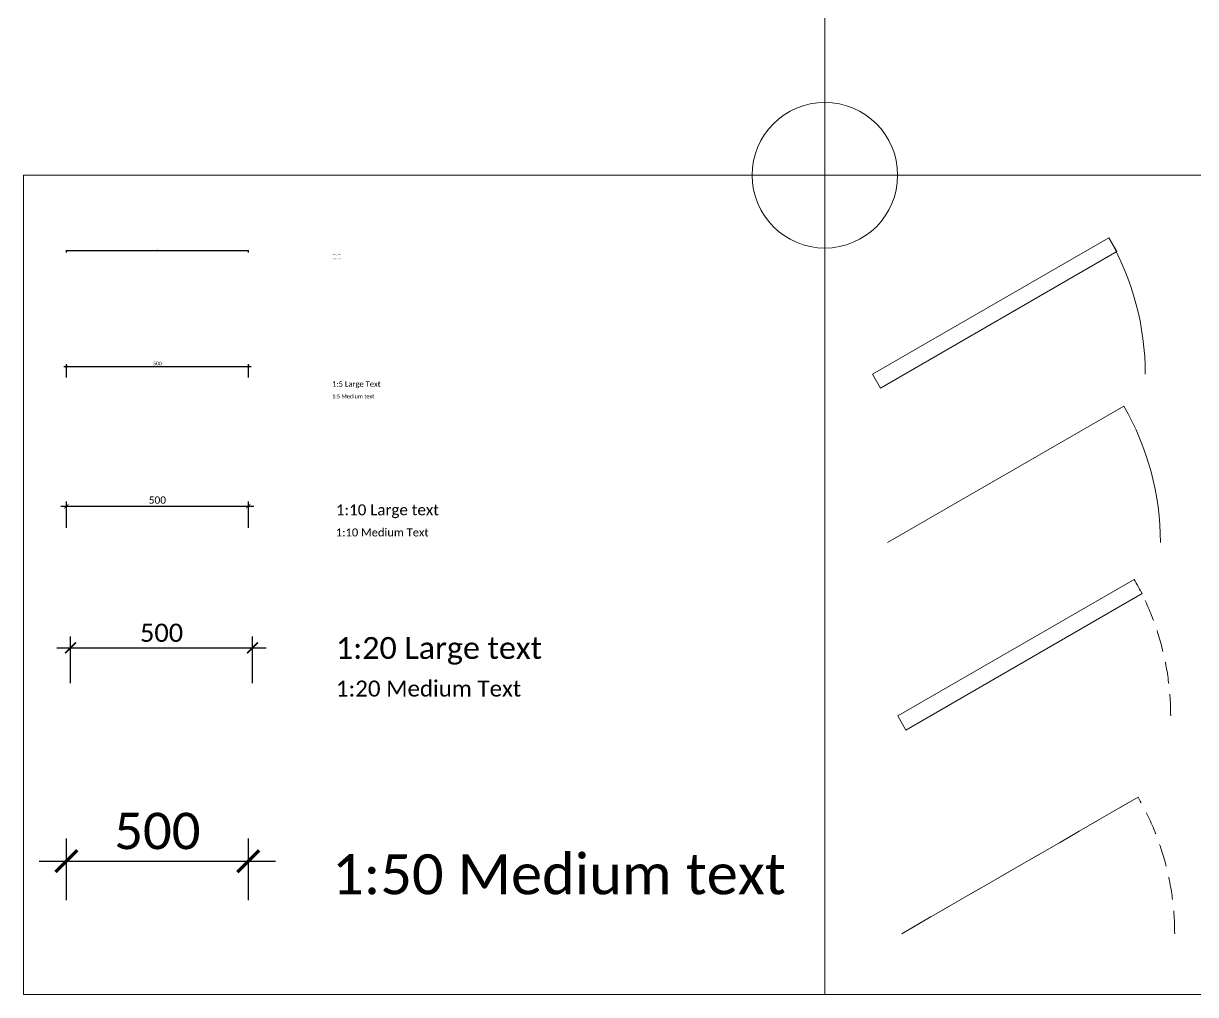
# Model space of a CAD drawing. Header units: millimetres. Extents: x -18512 to 101824, y -95768 to 52898.
# Drawn here: x -18512 to -15290, y -5960 to -3293 of the extents above; entities that cross this region are included whole.
import ezdxf
from ezdxf.enums import TextEntityAlignment as Align

# ---------------------------------------------------------------- set-up
doc = ezdxf.new("R2010")
doc.units = ezdxf.units.MM
doc.header["$LTSCALE"] = 25
doc.header["$PDMODE"] = 3
doc.linetypes.add('DASHED', pattern=[0.75, 0.5, -0.25])
doc.linetypes.add('HIDDEN2', pattern=[4.7625, 3.175, -1.5875])
doc.layers.get('0').update_dxf_attribs({"color": 254, "lineweight": 0})
doc.layers.get('Defpoints').update_dxf_attribs({"lineweight": 0})
doc.layers.add('_FW_FUR_FIXED', color=62, linetype='Continuous', lineweight=0)
doc.styles.add('FW_Calibri', font='calibri.ttf')
doc.dimstyles.new('1-1', dxfattribs={"dimtxt": 2, "dimasz": 1.2, "dimexe": 1.25, "dimexo": 0.625, "dimtad": 1, "dimdec": 0, "dimtxsty": 'FW_Calibri', "dimblk": 'ARCHTICK', "dimcen": 2.5, "dimdle": 1.5, "dimadec": 0, "dimazin": 0, "dimtfac": 1, "dimtdec": 0, "dimtmove": 0, "dimatfit": 3, "dimfxl": 6, "dimfxlon": 1, "dimarcsym": 0})
doc.dimstyles.new('1-10', dxfattribs={"dimscale": 10, "dimtxt": 2, "dimasz": 1.2, "dimexe": 1.25, "dimexo": 0.625, "dimtad": 1, "dimdec": 0, "dimtxsty": 'FW_Calibri', "dimblk": 'ARCHTICK', "dimcen": 2.5, "dimdle": 1.5, "dimadec": 0, "dimazin": 0, "dimtfac": 1, "dimtdec": 0, "dimtmove": 0, "dimatfit": 3, "dimfxl": 6, "dimfxlon": 1, "dimarcsym": 0})
doc.dimstyles.new('1-20', dxfattribs={"dimscale": 25, "dimtxt": 2, "dimasz": 1.2, "dimexe": 1.25, "dimexo": 0.625, "dimtad": 1, "dimdec": 0, "dimtxsty": 'FW_Calibri', "dimblk": 'ARCHTICK', "dimcen": 2.5, "dimdle": 1.5, "dimadec": 0, "dimazin": 0, "dimtfac": 1, "dimtdec": 0, "dimtmove": 0, "dimatfit": 3, "dimfxl": 6, "dimfxlon": 1, "dimarcsym": 0})
doc.dimstyles.new('1-5', dxfattribs={"dimscale": 5, "dimtxt": 2, "dimasz": 1.2, "dimexe": 1.25, "dimexo": 0.625, "dimtad": 1, "dimdec": 0, "dimtxsty": 'FW_Calibri', "dimblk": 'ARCHTICK', "dimcen": 2.5, "dimdle": 1.5, "dimadec": 0, "dimazin": 0, "dimtfac": 1, "dimtdec": 0, "dimtmove": 0, "dimatfit": 3, "dimfxl": 6, "dimfxlon": 1, "dimarcsym": 0})
doc.dimstyles.new('1-50', dxfattribs={"dimscale": 50, "dimtxt": 2, "dimasz": 1.2, "dimexe": 1.25, "dimexo": 0.625, "dimtad": 1, "dimdec": 0, "dimtxsty": 'FW_Calibri', "dimblk": 'ARCHTICK', "dimcen": 2.5, "dimdle": 1.5, "dimadec": 0, "dimazin": 0, "dimtfac": 1, "dimtdec": 0, "dimtmove": 0, "dimatfit": 3, "dimfxl": 6, "dimfxlon": 1, "dimarcsym": 0})

# ---------------------------------------------------------------- blocks, each defined once
blk = doc.blocks.new('_ArchTick')
at = {"color": 0, "linetype": 'ByBlock', "const_width": 0.15}
blk.add_lwpolyline([(-0.5, -0.5), (0.5, 0.5)], dxfattribs=at)
blk = doc.blocks.new('*D83')
at = {"color": 0, "lineweight": -2, "transparency": 16777216}
for p, q in [((-18381.9, -5104.8), (-18381.9, -4976.7)), ((-17881.9, -5104.8), (-17881.9, -4976.7)), ((-18419.4, -5007.9), (-17844.4, -5007.9))]:
    blk.add_line(p, q, dxfattribs=at)
at = {"layer": 'Defpoints', "color": 0, "transparency": 16777216}
for p in [(-17881.9, -5007.9), (-18381.9, -5120.5), (-17881.9, -5120.5)]:
    blk.add_point(p, dxfattribs=at)
at = {"color": 0, "lineweight": -2, "transparency": 16777216, "xscale": 29.99999999999998, "yscale": 29.99999999999998, "zscale": 29.99999999999998, "rotation": 180}
blk.add_blockref('_ArchTick', (-18381.9, -5007.9), dxfattribs=at)
at = {"color": 0, "lineweight": -2, "transparency": 16777216, "xscale": 29.99999999999998, "yscale": 29.99999999999998, "zscale": 29.99999999999998}
blk.add_blockref('_ArchTick', (-17881.9, -5007.9), dxfattribs=at)
at = {"color": 0, "lineweight": 0, "transparency": 16777216, "insert": (-18131.9, -4966.7), "char_height": 50, "attachment_point": 5, "style": 'FW_Calibri'}
blk.add_mtext('500', dxfattribs=at)
blk = doc.blocks.new('*D84')
at = {"color": 0, "lineweight": -2, "transparency": 16777216}
for p, q in [((-18393.4, -4678.5), (-18393.4, -4606)), ((-17893.4, -4678.5), (-17893.4, -4606)), ((-18408.4, -4618.5), (-17878.4, -4618.5))]:
    blk.add_line(p, q, dxfattribs=at)
at = {"layer": 'Defpoints', "color": 0, "transparency": 16777216}
for p in [(-17893.4, -4618.5), (-18393.4, -4759.4), (-17893.4, -4759.4)]:
    blk.add_point(p, dxfattribs=at)
at = {"color": 0, "lineweight": -2, "transparency": 16777216, "xscale": 11.99999999999999, "yscale": 11.99999999999999, "zscale": 11.99999999999999, "rotation": 180}
blk.add_blockref('_ArchTick', (-18393.4, -4618.5), dxfattribs=at)
at = {"color": 0, "lineweight": -2, "transparency": 16777216, "xscale": 11.99999999999999, "yscale": 11.99999999999999, "zscale": 11.99999999999999}
blk.add_blockref('_ArchTick', (-17893.4, -4618.5), dxfattribs=at)
at = {"color": 0, "lineweight": 0, "transparency": 16777216, "insert": (-18143.4, -4602), "char_height": 20, "attachment_point": 5, "style": 'FW_Calibri'}
blk.add_mtext('500', dxfattribs=at)
blk = doc.blocks.new('*D85')
at = {"color": 0, "lineweight": -2, "transparency": 16777216}
for p, q in [((-18393.4, -5700.9), (-18393.4, -5531.4)), ((-17893.4, -5700.9), (-17893.4, -5531.4)), ((-18468.4, -5593.9), (-17818.4, -5593.9))]:
    blk.add_line(p, q, dxfattribs=at)
at = {"layer": 'Defpoints', "color": 0, "transparency": 16777216}
for p in [(-17893.4, -5593.9), (-18393.4, -5732.1), (-17893.4, -5732.1)]:
    blk.add_point(p, dxfattribs=at)
at = {"color": 0, "lineweight": -2, "transparency": 16777216, "xscale": 59.99999999999995, "yscale": 59.99999999999995, "zscale": 59.99999999999995, "rotation": 180}
blk.add_blockref('_ArchTick', (-18393.4, -5593.9), dxfattribs=at)
at = {"color": 0, "lineweight": -2, "transparency": 16777216, "xscale": 59.99999999999995, "yscale": 59.99999999999995, "zscale": 59.99999999999995}
blk.add_blockref('_ArchTick', (-17893.4, -5593.9), dxfattribs=at)
at = {"color": 0, "lineweight": 0, "transparency": 16777216, "insert": (-18143.4, -5511.4), "char_height": 100, "attachment_point": 5, "style": 'FW_Calibri'}
blk.add_mtext('500', dxfattribs=at)
blk = doc.blocks.new('*D86')
at = {"color": 0, "lineweight": -2, "transparency": 16777216}
for p, q in [((-18394.9, -3916.2), (-17891.9, -3916.2)), ((-18393.4, -3922.2), (-18393.4, -3915)), ((-17893.4, -3922.2), (-17893.4, -3915))]:
    blk.add_line(p, q, dxfattribs=at)
at = {"layer": 'Defpoints', "color": 0, "transparency": 16777216}
for p in [(-17893.4, -3916.2), (-18393.4, -3946.2), (-17893.4, -3946.2)]:
    blk.add_point(p, dxfattribs=at)
at = {"color": 0, "lineweight": -2, "transparency": 16777216, "xscale": 1.199999999999999, "yscale": 1.199999999999999, "zscale": 1.199999999999999, "rotation": 180}
blk.add_blockref('_ArchTick', (-18393.4, -3916.2), dxfattribs=at)
at = {"color": 0, "lineweight": -2, "transparency": 16777216, "xscale": 1.199999999999999, "yscale": 1.199999999999999, "zscale": 1.199999999999999}
blk.add_blockref('_ArchTick', (-17893.4, -3916.2), dxfattribs=at)
at = {"color": 0, "lineweight": 0, "transparency": 16777216, "insert": (-18143.4, -3914.6), "char_height": 2, "attachment_point": 5, "style": 'FW_Calibri'}
blk.add_mtext('500', dxfattribs=at)
blk = doc.blocks.new('*D87')
at = {"color": 0, "lineweight": -2, "transparency": 16777216}
for p, q in [((-18400.9, -4234.9), (-17885.9, -4234.9)), ((-18393.4, -4264.9), (-18393.4, -4228.6)), ((-17893.4, -4264.9), (-17893.4, -4228.6))]:
    blk.add_line(p, q, dxfattribs=at)
at = {"layer": 'Defpoints', "color": 0, "transparency": 16777216}
for p in [(-17893.4, -4234.9), (-18393.4, -4375.8), (-17893.4, -4375.8)]:
    blk.add_point(p, dxfattribs=at)
at = {"color": 0, "lineweight": -2, "transparency": 16777216, "xscale": 5.999999999999996, "yscale": 5.999999999999996, "zscale": 5.999999999999996, "rotation": 180}
blk.add_blockref('_ArchTick', (-18393.4, -4234.9), dxfattribs=at)
at = {"color": 0, "lineweight": -2, "transparency": 16777216, "xscale": 5.999999999999996, "yscale": 5.999999999999996, "zscale": 5.999999999999996}
blk.add_blockref('_ArchTick', (-17893.4, -4234.9), dxfattribs=at)
at = {"color": 0, "lineweight": 0, "transparency": 16777216, "insert": (-18143.4, -4226.6), "char_height": 10, "attachment_point": 5, "style": 'FW_Calibri'}
blk.add_mtext('500', dxfattribs=at)
blk = doc.blocks.new('door_dynamic_01')
blk.add_lwpolyline([(0, 0), (649.5, 375), (671.4, 337.1), (21.9, -37.9)], close=True)
blk.add_arc((0, 0), 750, 0, 30)
blk = doc.blocks.new('*U78')
blk.add_lwpolyline([(0, 0), (649.5, 375), (649.5, 375)], close=True)
blk.add_arc((0, 0), 750, 0, 30)
blk = doc.blocks.new('*U80')
blk.add_lwpolyline([(0, 0), (649.5, 375), (672, 336), (22.5, -39)], close=True)
at = {"linetype": 'HIDDEN2', "ltscale": 0.75}
blk.add_arc((0, 0), 750, 0, 30, dxfattribs=at)
blk = doc.blocks.new('*U81')
at = {"layer": '_FW_FUR_FIXED', "color": 9, "linetype": 'DASHED', "ltscale": 5}
blk.add_lwpolyline([(0, 0), (649.5, 375), (649.5, 375)], close=True, dxfattribs=at)
blk.add_arc((0, 0), 750, 0, 30, dxfattribs=at)

msp = doc.modelspace()

# ---------------------------------------------------------------- linework, layer by layer
at = {"lineweight": 0}
for p, q in [((-16308.8, -4109.6), (-16308.8, -3309.6)), ((-16708.8, -3709.6), (-15908.8, -3709.6))]:
    msp.add_line(p, q, dxfattribs=at)
for points in [[(-16308.8, -1520.1), (-12771.9, -1520.1), (-12771.9, -3709.6), (-16308.8, -3709.6)], [(-18511.5, -3709.6), (-16308.8, -3709.6), (-16308.8, -5960.2), (-18511.5, -5960.2)], [(-16308.8, -3709.6), (-12771.9, -3709.6), (-12771.9, -5960.2), (-16308.8, -5960.2)]]:
    msp.add_lwpolyline(points, close=True, dxfattribs=at)
msp.add_circle((-16308.8, -3709.6), 200, dxfattribs=at)

# ---------------------------------------------------------------- block references
for name, p in [('door_dynamic_01', (-16178.2, -4256.3)), ('*U78', (-16136.7, -4718.6, 0)), ('*U80', (-16108.4, -5194.7)), ('*U81', (-16097.4, -5793.1))]:
    msp.add_blockref(name, p, dxfattribs=at)

# ---------------------------------------------------------------- texts
at = {"lineweight": 0, "style": 'FW_Calibri'}
for s, height, p in [('1:5 Large Text', 15, (-17663.3, -4275.5)), ('1:5 Medium text', 11, (-17663.3, -4311.5)), ('1:10 Large text', 30, (-17652.7, -4613.7)), ('1:10 Medium Text', 22, (-17652.7, -4679.8)), ('1:20 Large text', 60, (-17652.7, -4978.2)), ('1:20 Medium Text', 44, (-17652.7, -5097.7)), ('1:50 Medium text', 110, (-17663.3, -5574.9))]:
    msp.add_text(s, height=height, dxfattribs=at).set_placement(p, align=Align.TOP_LEFT)
at = {"lineweight": 0, "attachment_point": 1, "style": 'FW_Calibri'}
for s, width, insert, char_height in [('1:1 Large Text', 82.522, (-17663.3, -3926.1), 3), ('{\\W0.97826;1:1} Medium Text', 72.91, (-17663.3, -3938.5), 2.2)]:
    msp.add_mtext_dynamic_manual_height_columns(s, width=width, gutter_width=12.5, heights=[0], dxfattribs=dict(at, insert=insert, char_height=char_height))

# ---------------------------------------------------------------- dimensions: what is measured, and where the dimension line sits
at = {"lineweight": 0}
for base, p1, p2, dimstyle, picture, middle in [((-17893.4, -3916.2), (-18393.4, -3946.2), (-17893.4, -3946.2), '1-1', '*D86', (-18143.4, -3914.6)), ((-17893.4, -4234.9), (-18393.4, -4375.8), (-17893.4, -4375.8), '1-5', '*D87', (-18143.4, -4226.6)), ((-17893.4, -4618.5), (-18393.4, -4759.4), (-17893.4, -4759.4), '1-10', '*D84', (-18143.4, -4602)), ((-17881.9, -5007.9), (-18381.9, -5120.5), (-17881.9, -5120.5), '1-20', '*D83', (-18131.9, -4966.7)), ((-17893.4, -5593.9), (-18393.4, -5732.1), (-17893.4, -5732.1), '1-50', '*D85', (-18143.4, -5511.4))]:
    dim = msp.add_linear_dim(base=base, p1=p1, p2=p2, dimstyle=dimstyle, dxfattribs=at)
    dim.commit()
    dim.dimension.update_dxf_attribs({"geometry": picture, "text_midpoint": middle})

doc.saveas('drawing.dxf')
